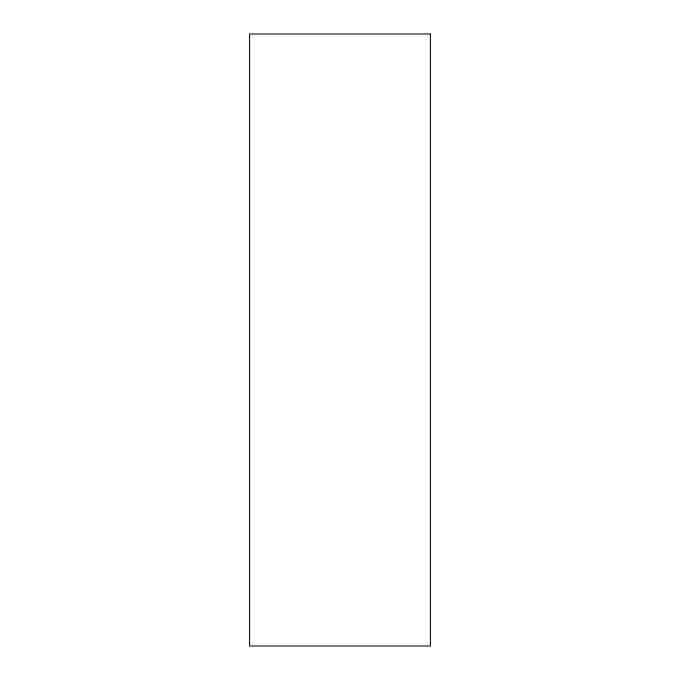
<?xml version="1.0" encoding="UTF-8"?>
<svg xmlns="http://www.w3.org/2000/svg" width="680" height="680" viewBox="0 0 680 680"><rect width="100%" height="100%" fill="white"/><g stroke="black" fill="none" stroke-linecap="round" stroke-linejoin="round"><path stroke-width="1.02" d="M430.406 34L249.594 34L249.594 646L430.406 646L430.406 34"/></g></svg>
